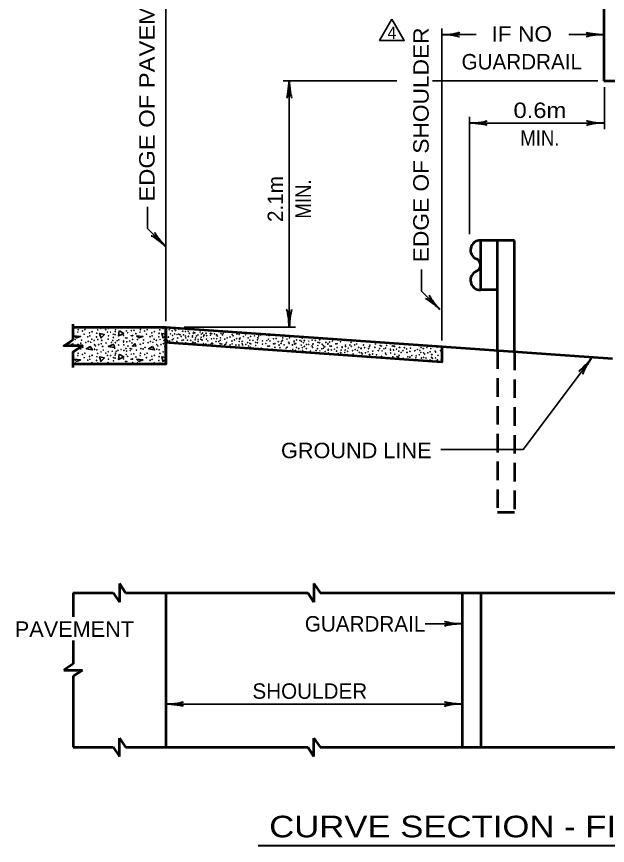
# Model space of a CAD drawing. Extents: x -33 to 823, y -8 to 536.
# Drawn here: x 434.5 to 549.3, y 276.5 to 437.5 of the extents above; entities that cross this region are included whole.
import ezdxf
from ezdxf.enums import TextEntityAlignment as Align

# ---------------------------------------------------------------- set-up
doc = ezdxf.new("R2010")
doc.units = 0
doc.header["$LTSCALE"] = 1.2
doc.linetypes.add('MEDIUM_DASHED', pattern=[4.5, 3, -1.5])
doc.layers.add('1', color=7, linetype='Continuous', lineweight=35)

msp = doc.modelspace()

# ---------------------------------------------------------------- linework, layer by layer
at = {"layer": '1'}
for p, q in [((463.517, 378.334), (463.517, 474.334)), ((517.176, 374.582), (517.176, 435.184)), ((523.832, 433.984), (517.176, 433.984)), ((548.676, 433.984), (541.819, 433.984)), ((487.517, 377.134), (487.517, 425.134)), ((508.448, 424.984), (486.317, 424.984)), ((547.476, 424.984), (515.386, 424.984)), ((548.762, 423.784), (548.762, 415.596)), ((522.544, 395.196), (522.544, 417.996)), ((522.544, 416.796), (548.762, 416.796)), ((513.25, 384.123), (513.25, 388.353)), ((516.776, 380.596), (513.25, 384.123)), ((467.117, 377.134), (488.717, 377.134)), ((463.517, 375.566), (463.017, 375.031)), ((445.401, 373.999), (444.959, 373.534)), ((445.61, 373.534), (445.401, 373.951)), ((509.723, 373.903), (509.724, 373.903)), ((509.723, 373.903), (509.723, 373.903)), ((514.889, 373.404), (514.847, 373.545)), ((514.945, 373.538), (514.865, 373.452)), ((463.517, 371.006), (463.017, 370.471)), ((521.117, 319.534), (513.917, 319.534)), ((463.517, 303.934), (521.117, 303.934))]:
    msp.add_line(p, q, dxfattribs=at)
at = {"layer": '1', "lineweight": 53}
for p, q in [((548.676, 452.584), (548.676, 424.984)), ((548.676, 424.984), (576.276, 424.984)), ((531.276, 393.996), (524.676, 393.996)), ((524.676, 393.996), (524.676, 384.396)), ((527.976, 372.626), (527.976, 393.996)), ((531.276, 372.396), (531.276, 393.996)), ((527.976, 384.396), (524.676, 384.396)), ((445.517, 374.734), (445.517, 377.734)), ((517.176, 373.382), (550.305, 371.065)), ((454.517, 327.334), (454.517, 323.734)), ((454.517, 327.334), (455.717, 325.534)), ((492.317, 327.334), (492.317, 323.734)), ((492.317, 327.334), (493.517, 325.534)), ((445.517, 325.534), (453.317, 325.534)), ((445.517, 325.534), (445.517, 320.902)), ((453.317, 325.534), (454.517, 323.734)), ((455.717, 325.534), (463.517, 325.534)), ((463.517, 325.534), (463.517, 295.534)), ((463.517, 325.534), (491.117, 325.534)), ((491.117, 325.534), (492.317, 323.734)), ((493.517, 325.534), (521.117, 325.534)), ((521.117, 325.534), (521.117, 295.534)), ((521.117, 325.534), (585.917, 325.534)), ((524.717, 325.534), (524.717, 295.534)), ((445.517, 316.273), (445.517, 311.734)), ((445.517, 311.734), (443.717, 310.534)), ((443.717, 310.534), (447.317, 310.534)), ((445.517, 309.334), (447.317, 310.534)), ((445.517, 309.334), (445.517, 295.534)), ((454.517, 293.734), (454.517, 297.334)), ((454.517, 297.334), (455.717, 295.534)), ((492.317, 293.734), (492.317, 297.334)), ((492.317, 297.334), (493.517, 295.534)), ((445.517, 295.534), (453.317, 295.534)), ((453.317, 295.534), (454.517, 293.734)), ((455.717, 295.534), (463.517, 295.534)), ((463.517, 295.534), (491.117, 295.534)), ((491.117, 295.534), (492.317, 293.734)), ((493.517, 295.534), (521.117, 295.534)), ((521.117, 295.534), (585.917, 295.534))]:
    msp.add_line(p, q, dxfattribs=at)
at = {"layer": '1', "linetype": 'MEDIUM_DASHED', "lineweight": 53}
msp.add_line((531.276, 372.396), (531.276, 341.196), dxfattribs=at)
at = {"layer": '1', "lineweight": 40}
msp.add_line((481.463, 276.474), (560.064, 276.474), dxfattribs=at)
at = {"layer": '1'}
for points in [[(507.472, 436.995), (505.072, 432.838), (509.872, 432.838)], [(445.737, 375.487), (446.985, 375.343), (446.169, 375.055)], [(457.833, 375.487), (459.081, 375.343), (458.265, 375.055)], [(445.737, 370.927), (446.985, 370.783), (446.169, 370.495)], [(457.833, 370.927), (459.081, 370.783), (458.265, 370.495)]]:
    msp.add_lwpolyline(points, close=True, dxfattribs=at)
for points in [[(463.521, 392.78), (459.995, 396.307), (459.995, 400.537)], [(450.945, 374.983), (450.657, 375.943), (451.593, 375.751), (450.921, 375.031)], [(454.521, 376.423), (455.361, 375.943), (454.329, 375.439), (454.473, 376.447)], [(463.041, 374.983), (462.753, 375.943), (463.517, 375.787)], [(453.465, 373.831), (452.337, 373.375), (453.585, 373.231), (453.465, 373.783)], [(457.497, 373.999), (457.041, 373.519), (457.737, 373.471), (457.497, 373.951)], [(448.881, 373.375), (448.089, 372.943), (449.265, 372.727), (448.833, 373.399)], [(460.977, 373.375), (460.185, 372.943), (461.361, 372.727), (460.929, 373.399)], [(450.945, 370.423), (450.657, 371.383), (451.593, 371.191), (450.921, 370.471)], [(454.521, 371.863), (455.361, 371.383), (454.329, 370.879), (454.473, 371.887)], [(463.041, 370.423), (462.753, 371.383), (463.517, 371.227)], [(546.231, 371.084), (533.001, 353.402), (516.961, 353.402)]]:
    msp.add_lwpolyline(points, dxfattribs=at)
at = {"layer": '1', "lineweight": 53}
for points in [[(445.517, 377.134), (463.517, 377.134), (463.517, 369.934), (445.517, 369.934)], [(463.517, 377.134), (517.176, 373.382), (517.176, 370.374), (463.307, 374.141)], [(463.517, 377.134), (463.517, 369.934), (463.517, 377.134)], [(445.517, 369.334), (445.517, 372.334), (447.317, 373.534), (443.717, 373.534), (445.517, 374.734)]]:
    msp.add_lwpolyline(points, dxfattribs=at)
at = {"layer": '1', "linetype": 'MEDIUM_DASHED', "lineweight": 53}
msp.add_lwpolyline([(527.976, 372.626), (527.976, 341.196), (531.276, 341.196)], dxfattribs=at)
at = {"layer": '1'}
for centre in [(450.947, 376.91), (452.363, 376.926), (453.142, 377.037), (453.905, 377.021), (455.925, 377.069), (463.043, 376.91), (465.251, 376.73), (466.062, 376.73), (445.635, 375.907), (446.447, 376.178), (446.51, 376.655), (447.337, 376.401), (447.671, 375.78), (447.814, 376.655), (448.387, 375.287), (448.721, 376.051), (448.769, 375.462), (449.214, 376.257), (450.089, 375.255), (450.136, 375.971), (450.295, 376.623), (451.87, 376.655), (452.204, 376.21), (452.395, 375.478), (452.824, 376.178), (453.333, 375.78), (453.349, 375.16), (453.683, 375.701), (453.699, 376.273), (453.778, 376.639), (455.305, 375.526), (455.862, 376.401), (456.132, 376.051), (456.808, 375.491), (456.832, 376.464), (457.079, 375.51), (457.334, 376.528), (457.731, 375.907), (458.543, 376.178), (458.606, 376.655), (459.433, 376.401), (459.767, 375.78), (459.91, 376.655), (460.483, 375.287), (460.817, 376.051), (460.865, 375.462), (461.31, 376.257), (462.185, 375.255), (462.232, 375.971), (462.391, 376.623), (464.048, 375.222), (464.208, 376.673), (464.421, 375.848), (464.793, 376.434), (464.86, 375.528), (465.251, 375.839), (465.442, 376.475), (465.712, 375.728), (466.058, 375.768), (466.311, 375.661), (466.507, 375.33), (466.809, 376.364), (466.873, 376.364), (466.952, 375.664), (467.336, 375.448), (467.349, 376.314), (467.869, 376.367), (467.923, 375.346), (468.095, 375.968), (468.694, 375.235), (468.702, 375.457), (468.88, 375.968), (468.947, 376.167), (469.179, 376.046), (469.465, 375.441), (469.799, 375.648), (470.211, 376.207), (470.398, 375.182), (470.435, 375.791), (470.691, 375.994), (470.864, 375.368), (470.976, 375.616), (471.358, 375.966), (471.485, 375.489), (471.755, 376.46), (472.185, 375.982), (472.201, 375.601), (472.464, 375.887), (473.007, 375.848), (473.403, 375.68), (473.54, 375.422), (474.261, 375.951), (474.525, 375.648), (474.675, 375.903), (475.057, 376.189), (476.029, 375.248), (476.442, 375.715), (476.615, 375.475), (477.347, 375.839), (477.808, 375.728), (478.603, 375.33), (479.048, 375.664), (480.019, 375.346), (480.798, 375.457), (481.561, 375.441), (481.895, 375.648), (483.072, 375.616), (483.581, 375.489), (484.297, 375.601), (444.872, 374.084), (445.954, 374.746), (446.478, 373.829), (447.019, 374.036), (447.146, 374.651), (447.989, 374.147), (448.466, 374.38), (448.943, 374.227), (449.182, 374.81), (449.611, 374.571), (449.691, 373.75), (450.311, 374.746), (450.502, 373.75), (450.979, 373.941), (451.09, 374.571), (451.917, 374.068), (452.315, 374.826), (452.983, 374.179), (453.238, 374.555), (453.746, 374.131), (454.08, 374.523), (454.383, 373.686), (454.414, 374.667), (455.337, 374.243), (455.353, 374.444), (455.384, 373.702), (455.703, 375.048), (455.941, 374.306), (455.973, 375.048), (456.53, 374.46), (456.968, 374.084), (457.079, 374.794), (458.05, 374.746), (458.574, 373.829), (459.115, 374.036), (459.242, 374.651), (460.085, 374.147), (460.562, 374.38), (461.039, 374.227), (461.278, 374.81), (461.707, 374.571), (461.787, 373.75), (462.407, 374.746), (462.598, 373.75), (463.075, 373.941), (463.186, 374.571), (463.902, 374.556), (464.281, 374.471), (464.774, 374.678), (465.006, 374.876), (465.696, 374.391), (465.855, 375.044), (466.684, 374.596), (466.937, 374.636), (467.429, 374.103), (467.43, 375.076), (467.764, 374.63), (467.954, 373.898), (468.384, 374.598), (468.747, 374.236), (468.893, 374.201), (469.243, 374.121), (469.258, 374.694), (469.338, 375.06), (469.839, 374.756), (469.839, 374.37), (470.331, 374.796), (470.584, 374.636), (470.865, 373.946), (471.343, 373.903), (471.421, 374.821), (471.692, 374.471), (471.915, 373.744), (472.368, 373.912), (472.392, 374.885), (472.514, 374.103), (472.639, 373.93), (472.894, 374.948), (473.291, 374.328), (473.42, 374.889), (473.852, 374.362), (474.085, 373.93), (474.102, 374.598), (474.166, 375.076), (474.411, 373.883), (474.993, 374.821), (475.017, 373.73), (475.23, 373.903), (475.327, 374.201), (475.47, 375.076), (476.043, 373.707), (476.377, 374.471), (476.424, 373.882), (476.87, 374.678), (477.16, 373.677), (477.313, 374.922), (477.744, 373.676), (477.792, 374.391), (477.866, 374.862), (477.951, 375.044), (478.378, 373.936), (478.385, 374.383), (478.465, 373.704), (479.097, 373.776), (479.443, 374.149), (479.526, 375.076), (479.86, 374.63), (479.896, 373.989), (480.05, 373.898), (480.48, 374.598), (480.989, 374.201), (481.005, 373.58), (481.339, 374.121), (481.354, 374.694), (481.434, 375.06), (482.319, 374.469), (482.345, 373.856), (482.961, 373.946), (483.197, 374.549), (483.517, 374.821), (483.788, 374.471), (484.464, 373.912), (484.488, 374.885), (484.735, 373.93), (484.99, 374.948), (485.387, 374.328), (485.54, 373.67), (485.94, 373.989), (486.046, 374.389), (486.198, 374.598), (486.262, 375.076), (486.525, 373.696), (487.089, 374.821), (487.423, 374.201), (487.51, 373.963), (487.566, 375.076), (488.139, 373.707), (488.469, 374.282), (488.473, 374.471), (488.52, 373.882), (488.788, 373.963), (488.966, 374.678), (489.605, 374.575), (489.84, 373.676), (489.888, 374.391), (490.047, 375.044), (490.263, 374.136), (490.464, 374.538), (490.867, 373.77), (491.287, 373.807), (491.36, 374.429), (491.622, 375.076), (491.956, 374.63), (492.11, 373.843), (492.146, 373.898), (492.576, 374.598), (493.085, 374.201), (493.101, 373.58), (493.435, 374.121), (493.45, 374.694), (493.902, 373.843), (494.158, 373.533), (494.651, 374.191), (495.035, 373.843), (495.057, 373.946), (495.364, 374.264), (495.613, 374.821), (495.884, 374.471), (496.56, 373.912), (496.831, 373.93), (497.483, 374.328), (498.294, 374.598), (498.454, 373.661), (499.313, 373.679), (499.519, 374.201), (500.235, 373.707), (500.569, 374.471), (500.616, 373.882), (501.936, 373.676), (501.984, 374.391), (503.208, 373.661), (504.242, 373.898), (505.197, 373.58), (505.531, 374.121), (506.444, 373.606), (507.153, 373.946), (508.656, 373.912), (446.51, 372.095), (446.606, 372.97), (447.019, 372.922), (447.401, 373.209), (447.814, 372.095), (449.691, 372.859), (449.882, 373.495), (450.152, 372.747), (450.295, 372.063), (450.947, 372.35), (451.25, 373.384), (451.313, 373.384), (451.393, 372.684), (451.87, 372.095), (452.363, 372.366), (453.142, 372.477), (453.619, 373.066), (453.778, 372.079), (453.905, 372.461), (454.239, 372.668), (454.876, 372.811), (455.416, 372.636), (455.798, 372.986), (455.925, 372.509), (456.196, 373.479), (456.625, 373.002), (456.641, 372.62), (456.832, 371.904), (456.905, 372.907), (457.334, 371.968), (457.843, 372.7), (458.606, 372.095), (458.702, 372.97), (459.115, 372.922), (459.497, 373.209), (459.91, 372.095), (461.787, 372.859), (461.978, 373.495), (462.248, 372.747), (462.391, 372.063), (463.043, 372.35), (463.346, 373.384), (463.409, 373.384), (476.838, 373.23), (477.967, 373.167), (479.63, 373.483), (479.971, 373.246), (480.893, 372.976), (481.736, 372.944), (482.07, 373.087), (483.009, 372.864), (483.358, 373.469), (483.629, 373.469), (484.185, 372.88), (484.735, 373.214), (485.593, 372.631), (485.705, 373.167), (486.898, 373.071), (487.138, 373.27), (487.741, 372.568), (488.218, 372.801), (488.695, 372.647), (488.934, 373.23), (489.363, 372.991), (490.063, 373.167), (490.135, 372.655), (490.464, 373.405), (490.731, 372.361), (490.842, 372.991), (491.669, 372.488), (491.945, 373.496), (492.067, 373.246), (492.735, 372.6), (492.989, 372.976), (493.498, 372.552), (493.832, 372.944), (494.134, 372.106), (494.166, 373.087), (494.432, 373.331), (494.505, 372.453), (495.089, 372.663), (495.105, 372.864), (495.136, 372.122), (495.454, 373.469), (495.693, 372.727), (495.725, 373.469), (495.947, 371.9), (496.281, 372.88), (496.72, 372.504), (496.831, 373.214), (497.028, 372.051), (497.522, 372.179), (497.613, 372.691), (497.778, 373.331), (497.801, 373.167), (498.326, 372.25), (498.399, 372.691), (498.472, 373.405), (498.867, 372.456), (498.994, 373.071), (499.588, 373.405), (499.837, 372.568), (499.935, 371.941), (500.314, 372.801), (500.791, 372.647), (501.03, 373.23), (501.142, 372.271), (501.459, 372.991), (501.489, 373.094), (501.539, 372.17), (501.73, 371.915), (502.159, 373.167), (502.35, 372.17), (502.827, 372.361), (502.938, 372.991), (503.08, 373.368), (503.719, 371.941), (503.765, 372.488), (504.163, 373.246), (504.831, 372.6), (505.085, 372.976), (505.401, 373.478), (505.594, 372.552), (505.928, 372.944), (506.23, 372.106), (506.262, 373.087), (507.185, 372.663), (507.201, 372.864), (507.232, 372.122), (507.55, 373.469), (507.789, 372.727), (507.821, 373.469), (507.998, 373.423), (508.043, 371.9), (508.377, 372.88), (508.816, 372.504), (508.927, 373.214), (509.003, 373.185), (509.259, 372.234), (509.613, 372.589), (509.897, 373.167), (510.345, 372.918), (510.422, 372.25), (510.963, 372.456), (511.09, 373.071), (511.933, 372.568), (512.41, 372.801), (512.887, 372.647), (513.087, 372.26), (513.126, 373.23), (513.555, 372.991), (513.635, 372.17), (513.826, 371.915), (514.255, 373.167), (514.446, 372.17), (514.923, 372.361), (515.034, 372.991), (515.861, 372.488), (515.976, 372.296), (516.259, 373.246), (516.927, 372.6), (445.635, 371.347), (446.447, 371.618), (447.337, 371.841), (447.671, 371.22), (448.387, 370.727), (448.721, 371.491), (448.769, 370.902), (449.214, 371.697), (450.089, 370.695), (450.136, 371.411), (452.204, 371.65), (452.395, 370.918), (452.824, 371.618), (453.333, 371.22), (453.349, 370.6), (453.683, 371.141), (453.699, 371.713), (455.305, 370.966), (455.703, 370.488), (455.862, 371.841), (455.973, 370.488), (456.132, 371.491), (456.808, 370.931), (457.079, 370.95), (457.731, 371.347), (458.543, 371.618), (459.433, 371.841), (459.767, 371.22), (460.483, 370.727), (460.817, 371.491), (460.865, 370.902), (461.31, 371.697), (462.185, 370.695), (462.232, 371.411), (503.097, 371.804), (503.161, 371.804), (504.469, 371.777), (505.467, 371.486), (506.334, 371.832), (506.723, 371.231), (507.646, 371.406), (508.473, 371.422), (508.489, 371.041), (508.752, 371.327), (508.857, 371.685), (509.691, 371.12), (510.549, 371.391), (510.963, 371.343), (511.345, 371.629), (512.1, 371.199), (512.173, 371.565), (512.795, 371.784), (513.197, 371.163), (513.635, 371.279), (514.096, 371.168), (514.891, 370.77), (515.171, 371.272), (515.193, 371.804), (515.257, 371.804), (515.336, 371.104), (515.814, 370.516), (515.939, 371.163), (516.307, 370.786), (516.415, 371.675), (517.086, 370.897), (445.954, 370.186), (447.146, 370.091), (449.182, 370.25), (449.611, 370.011), (450.311, 370.186), (451.09, 370.011), (452.315, 370.266), (453.238, 369.995), (454.414, 370.107), (457.079, 370.234), (458.05, 370.186), (459.242, 370.091), (461.278, 370.25), (461.707, 370.011), (462.407, 370.186), (463.186, 370.011)]:
    msp.add_circle(centre, 0.0318, dxfattribs=at)
at = {"layer": '1', "lineweight": 53}
for centre, radius, start, end in [((524.618, 392.12), 1.877, 88.23531, 246.70708), ((523.376, 389.196), 1.3, 292.61986, 67.38014), ((524.618, 386.272), 1.877, 113.29292, 271.76469)]:
    msp.add_arc(centre, radius, start, end, dxfattribs=at)
at = {"layer": '1'}
for centre, start, end in [((463.549, 377.128), 169.20575, 2.79429), ((466.539, 376.921), 173.4231, 358.57694), ((469.942, 376.666), 141.40857, 30.59147), ((482.531, 375.791), 152.46723, 19.53281), ((463.374, 375.076), 263.61644, 88.38242), ((493.53, 375.06), 226.56464, 305.43539), ((505.181, 374.201), 137.42978, 34.57025), ((508.927, 373.93), 113.59617, 58.40386), ((512.331, 373.707), 151.91808, 20.08195), ((463.489, 372.684), 28.05243, 331.94757), ((483.597, 372.727), 347.81812, 184.18178), ((517.181, 372.976), 99.82822, 260.17178), ((499.249, 371.629), 353.46584, 178.53406), ((507.264, 371.056), 15.89548, 156.10442), ((454.08, 369.963), 291.39102, 248.60898)]:
    msp.add_arc(centre, 0.0318, start, end, dxfattribs=at)
at = {"layer": '1', "lineweight": 40}
for centre, major_axis, ratio, start_param, end_param in [((518.485, 434.315), (-2.143, -0.187), 0.122415, 0.8963533, 3.1415927), ((518.485, 434.315), (-2.143, -0.187), 0.122415, 0.8963533, 3.1415927), ((518.521, 433.73), (-2.108, 0.211), 0.07063, 3.1407148, 5.41811), ((518.521, 433.73), (-2.108, 0.211), 0.07063, 3.1407148, 5.41811), ((547.366, 433.652), (2.143, 0.187), 0.122415, 0.8963533, 3.1415927), ((547.331, 434.238), (2.108, -0.211), 0.07063, 3.1407148, 5.41811), ((487.263, 423.789), (0.211, 2.108), 0.07063, 3.1407148, 5.41811), ((487.263, 423.789), (0.211, 2.108), 0.07063, 3.1407148, 5.41811), ((487.848, 423.824), (-0.187, 2.143), 0.122415, 0.8963533, 3.1415927), ((487.848, 423.824), (-0.187, 2.143), 0.122415, 0.8963533, 3.1415927), ((523.853, 417.127), (-2.143, -0.187), 0.122415, 0.8963533, 3.1415927), ((547.417, 417.05), (2.108, -0.211), 0.07063, 3.1407148, 5.41811), ((523.889, 416.542), (-2.108, 0.211), 0.07063, 3.1407148, 5.41811), ((547.452, 416.464), (2.143, 0.187), 0.122415, 0.8963533, 3.1415927), ((462.361, 393.471), (1.648, -1.383), 0.122415, 0.8963533, 3.1415927), ((462.75, 393.91), (-1.341, 1.64), 0.07063, 6.2823074, 8.5597026), ((516.005, 381.726), (-1.341, 1.64), 0.07063, 6.2823074, 8.5597026), ((515.616, 381.287), (1.648, -1.383), 0.122415, 0.8963533, 3.1415927), ((487.185, 378.443), (0.187, -2.143), 0.122415, 0.8963533, 3.1415927), ((487.185, 378.443), (0.187, -2.143), 0.122415, 0.8963533, 3.1415927), ((487.771, 378.478), (-0.211, -2.108), 0.07063, 3.1407148, 5.41811), ((487.771, 378.478), (-0.211, -2.108), 0.07063, 3.1407148, 5.41811), ((545.222, 370.159), (-1.432, -1.561), 0.07063, 6.2823074, 8.5597026), ((545.222, 370.159), (-1.432, -1.561), 0.07063, 6.2823074, 8.5597026), ((545.712, 369.837), (1.134, 1.828), 0.122415, 0.8963533, 3.1415927), ((545.712, 369.837), (1.134, 1.828), 0.122415, 0.8963533, 3.1415927), ((519.807, 319.202), (2.143, 0.187), 0.122415, 0.8963533, 3.1415927), ((519.807, 319.202), (2.143, 0.187), 0.122415, 0.8963533, 3.1415927), ((519.772, 319.788), (2.108, -0.211), 0.07063, 3.1407148, 5.41811), ((519.772, 319.788), (2.108, -0.211), 0.07063, 3.1407148, 5.41811), ((464.826, 304.265), (-2.143, -0.187), 0.122415, 0.8963533, 3.1415927), ((519.772, 304.188), (2.108, -0.211), 0.07063, 3.1407148, 5.41811), ((519.772, 304.188), (2.108, -0.211), 0.07063, 3.1407148, 5.41811), ((464.861, 303.68), (-2.108, 0.211), 0.07063, 3.1407148, 5.41811), ((519.807, 303.602), (2.143, 0.187), 0.122415, 0.8963533, 3.1415927), ((519.807, 303.602), (2.143, 0.187), 0.122415, 0.8963533, 3.1415927)]:
    msp.add_ellipse(centre, major_axis=major_axis, ratio=ratio, start_param=start_param, end_param=end_param, dxfattribs=at)

# ---------------------------------------------------------------- texts
at = {"layer": '1'}
for s, width, p in [('EDGE OF PAVEMENT', 1.15, (461.362, 401.536)), ('EDGE OF SHOULDER', 1.1, (514.614, 389.763))]:
    msp.add_text(s, height=3, rotation=90, dxfattribs=dict(at, width=width)).set_placement(p)
for s, height, width, p in [('4', 2.4, 0.95, (506.627, 433.143)), ('GROUND LINE', 3, 1.05, (485.912, 351.699)), ('PAVEMENT', 3, 1.05, (434.192, 316.993)), ('CURVE SECTION - FILL', 4.2, 1.2, (483.625, 278.042))]:
    msp.add_text(s, height=height, dxfattribs=dict(at, width=width)).set_placement(p)
for s, width, p in [('IF NO', 1.1, (532.701, 432.614)), ('0.6m', 1.15, (536.222, 417.781)), ('MIN.', 0.9, (536.222, 412.381))]:
    msp.add_text(s, height=3, dxfattribs=dict(at, width=width)).set_placement(p, align=Align.CENTER)
msp.add_text('GUARDRAIL', height=3, dxfattribs=at).set_placement((532.701, 427.214), align=Align.CENTER)
msp.add_text('2.1m', height=3, rotation=90, dxfattribs=at).set_placement((486.329, 402.036), align=Align.CENTER)
at = {"layer": '1', "width": 0.9}
msp.add_text('MIN.', height=3, rotation=90, dxfattribs=at).set_placement((491.729, 402.036), align=Align.CENTER)
at = {"layer": '1'}
for s, p in [('GUARDRAIL', (490.548, 318.021)), ('SHOULDER', (480.367, 304.957))]:
    msp.add_text(s, height=3, dxfattribs=at).set_placement(p)

doc.saveas('drawing.dxf')
